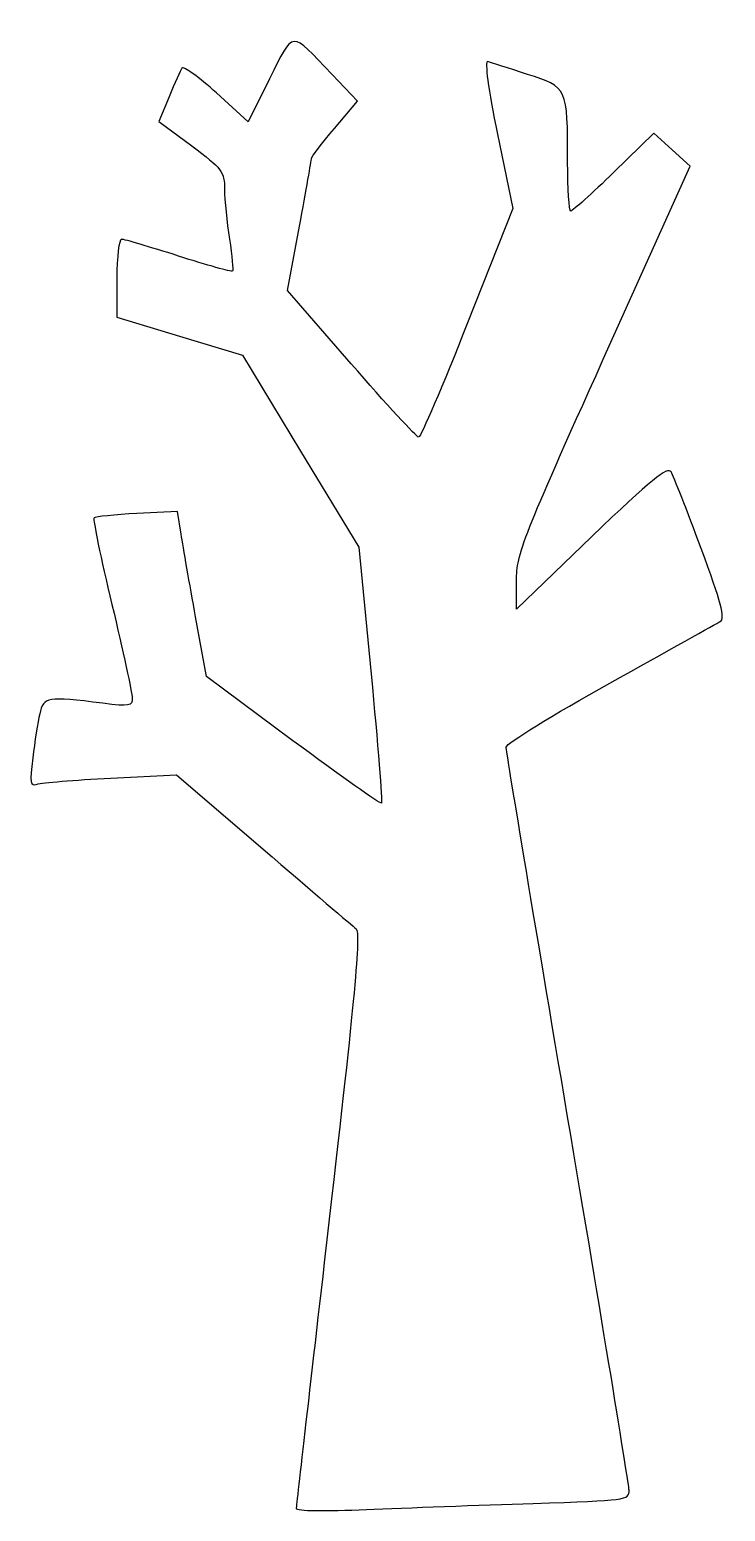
# Model space of a CAD drawing. Header units: centimetres. Extents: x -9.5 to -1.8, y -9.7 to 6.7.
import ezdxf

# ---------------------------------------------------------------- set-up
doc = ezdxf.new("R2010")
doc.units = ezdxf.units.CM
doc.header["$MEASUREMENT"] = 0
doc.layers.add('Layer 1', color=7, linetype='Continuous')

msp = doc.modelspace()

# ---------------------------------------------------------------- linework, layer by layer
at = {"layer": 'Layer 1'}
msp.add_open_spline([(-6.50252, -9.71628), (-6.50189, -9.69035), (-6.3373, -8.24929), (-6.13678, -6.51394), (-6.13678, -6.51394), (-5.85437, -4.06998), (-5.78752, -3.34567), (-5.84023, -3.30075), (-5.84023, -3.30075), (-5.87765, -3.26886), (-6.33993, -2.87246), (-6.8675, -2.41987), (-6.8675, -2.41987), (-6.8675, -2.41987), (-7.82673, -1.59698), (-7.82673, -1.59698), (-7.82673, -1.59698), (-7.82673, -1.59698), (-8.55536, -1.63236), (-8.55536, -1.63236), (-8.55536, -1.63236), (-8.95611, -1.65181), (-9.3235, -1.68168), (-9.37179, -1.69872), (-9.37179, -1.69872), (-9.44769, -1.72551), (-9.45423, -1.68614), (-9.42005, -1.40829), (-9.42005, -1.40829), (-9.3983, -1.23151), (-9.36343, -1.01133), (-9.34255, -0.91901), (-9.34255, -0.91901), (-9.30011, -0.73139), (-9.26267, -0.72516), (-8.64424, -0.80281), (-8.64424, -0.80281), (-8.34653, -0.84018), (-8.31819, -0.83517), (-8.31819, -0.74509), (-8.31819, -0.74509), (-8.31819, -0.69082), (-8.41931, -0.22518), (-8.5429, 0.28968), (-8.5429, 0.28968), (-8.6665, 0.80454), (-8.75584, 1.23663), (-8.74144, 1.24986), (-8.74144, 1.24986), (-8.72705, 1.2631), (-8.51314, 1.2847), (-8.26609, 1.29785), (-8.26609, 1.29785), (-8.26609, 1.29785), (-7.81691, 1.32177), (-7.81691, 1.32177), (-7.81691, 1.32177), (-7.81691, 1.32177), (-7.77657, 1.06758), (-7.77657, 1.06758), (-7.77657, 1.06758), (-7.75438, 0.92779), (-7.68217, 0.51639), (-7.61611, 0.15338), (-7.61611, 0.15338), (-7.61611, 0.15338), (-7.49598, -0.50664), (-7.49598, -0.50664), (-7.49598, -0.50664), (-7.49598, -0.50664), (-6.53879, -1.21749), (-6.53879, -1.21749), (-6.53879, -1.21749), (-6.01234, -1.60846), (-5.57191, -1.91943), (-5.56007, -1.90854), (-5.56007, -1.90854), (-5.54823, -1.89765), (-5.59934, -1.25539), (-5.67366, -0.48131), (-5.67366, -0.48131), (-5.67366, -0.48131), (-5.80877, 0.92613), (-5.80877, 0.92613), (-5.80877, 0.92613), (-5.80877, 0.92613), (-6.45391, 1.98755), (-6.45391, 1.98755), (-6.45391, 1.98755), (-6.45391, 1.98755), (-7.09906, 3.04897), (-7.09906, 3.04897), (-7.09906, 3.04897), (-7.09906, 3.04897), (-7.79368, 3.2595), (-7.79368, 3.2595), (-7.79368, 3.2595), (-7.79368, 3.2595), (-8.4883, 3.47002), (-8.4883, 3.47002), (-8.4883, 3.47002), (-8.4883, 3.47002), (-8.4883, 3.90184), (-8.4883, 3.90184), (-8.4883, 3.90184), (-8.4883, 4.13934), (-8.46525, 4.33366), (-8.43709, 4.33366), (-8.43709, 4.33366), (-8.40892, 4.33366), (-8.12535, 4.25026), (-7.80694, 4.14832), (-7.80694, 4.14832), (-7.48853, 4.04639), (-7.21931, 3.97099), (-7.20866, 3.98078), (-7.20866, 3.98078), (-7.19802, 3.99057), (-7.21315, 4.15024), (-7.24228, 4.33561), (-7.24228, 4.33561), (-7.27141, 4.52098), (-7.29575, 4.76829), (-7.29638, 4.88518), (-7.29638, 4.88518), (-7.29744, 5.08299), (-7.32266, 5.11648), (-7.6603, 5.36843), (-7.6603, 5.36843), (-7.6603, 5.36843), (-8.02308, 5.63914), (-8.02308, 5.63914), (-8.02308, 5.63914), (-8.02308, 5.63914), (-7.91072, 5.91109), (-7.91072, 5.91109), (-7.91072, 5.91109), (-7.84893, 6.06067), (-7.78465, 6.20346), (-7.76788, 6.22842), (-7.76788, 6.22842), (-7.75111, 6.25338), (-7.57917, 6.12957), (-7.38578, 5.95329), (-7.38578, 5.95329), (-7.38578, 5.95329), (-7.03418, 5.63279), (-7.03418, 5.63279), (-7.03418, 5.63279), (-7.03418, 5.63279), (-6.79737, 6.11095), (-6.79737, 6.11095), (-6.79737, 6.11095), (-6.52816, 6.65452), (-6.57072, 6.65156), (-6.10671, 6.15894), (-6.10671, 6.15894), (-6.10671, 6.15894), (-5.82603, 5.86096), (-5.82603, 5.86096), (-5.82603, 5.86096), (-5.82603, 5.86096), (-6.07979, 5.5604), (-6.07979, 5.5604), (-6.07979, 5.5604), (-6.21936, 5.39509), (-6.33385, 5.24506), (-6.33421, 5.227), (-6.33421, 5.227), (-6.33457, 5.20894), (-6.39419, 4.87278), (-6.46669, 4.47997), (-6.46669, 4.47997), (-6.46669, 4.47997), (-6.59853, 3.76578), (-6.59853, 3.76578), (-6.59853, 3.76578), (-6.59853, 3.76578), (-5.89379, 2.95453), (-5.89379, 2.95453), (-5.89379, 2.95453), (-5.50618, 2.50834), (-5.17005, 2.14328), (-5.14683, 2.14328), (-5.14683, 2.14328), (-5.12361, 2.14328), (-4.88006, 2.71238), (-4.60561, 3.40796), (-4.60561, 3.40796), (-4.60561, 3.40796), (-4.1066, 4.67264), (-4.1066, 4.67264), (-4.1066, 4.67264), (-4.1066, 4.67264), (-4.27494, 5.49625), (-4.27494, 5.49625), (-4.27494, 5.49625), (-4.37774, 5.99926), (-4.41939, 6.31216), (-4.38192, 6.30007), (-4.38192, 6.30007), (-4.34817, 6.28919), (-4.15074, 6.22596), (-3.94319, 6.15957), (-3.94319, 6.15957), (-3.49844, 6.01732), (-3.49836, 6.01714), (-3.49836, 5.18764), (-3.49836, 5.18764), (-3.49836, 4.89005), (-3.48223, 4.64657), (-3.46251, 4.64657), (-3.46251, 4.64657), (-3.4428, 4.64657), (-3.22786, 4.84018), (-2.98487, 5.07682), (-2.98487, 5.07682), (-2.98487, 5.07682), (-2.54306, 5.50707), (-2.54306, 5.50707), (-2.54306, 5.50707), (-2.54306, 5.50707), (-2.34214, 5.32454), (-2.34214, 5.32454), (-2.34214, 5.32454), (-2.34214, 5.32454), (-2.14122, 5.14201), (-2.14122, 5.14201), (-2.14122, 5.14201), (-2.14122, 5.14201), (-3.10331, 3.00608), (-3.10331, 3.00608), (-3.10331, 3.00608), (-3.98798, 1.04203), (-4.06534, 0.84478), (-4.06472, 0.55494), (-4.06472, 0.55494), (-4.06472, 0.55494), (-4.06405, 0.23973), (-4.06405, 0.23973), (-4.06405, 0.23973), (-4.06405, 0.23973), (-3.23322, 1.03936), (-3.23322, 1.03936), (-3.23322, 1.03936), (-2.57212, 1.67563), (-2.39225, 1.82233), (-2.35277, 1.75744), (-2.35277, 1.75744), (-2.32548, 1.71259), (-2.17545, 1.33131), (-2.01936, 0.91015), (-2.01936, 0.91015), (-1.79856, 0.31437), (-1.75185, 0.13502), (-1.80893, 0.10211), (-1.80893, 0.10211), (-1.84928, 0.07885), (-2.39901, -0.22798), (-3.03055, -0.57972), (-3.03055, -0.57972), (-3.66209, -0.93147), (-4.17881, -1.25003), (-4.17881, -1.28763), (-4.17881, -1.28763), (-4.17881, -1.32524), (-3.87261, -3.16662), (-3.49836, -5.37958), (-3.49836, -5.37958), (-3.12411, -7.59255), (-2.81791, -9.45346), (-2.81791, -9.51494), (-2.81791, -9.51494), (-2.81791, -9.62405), (-2.84335, -9.62753), (-3.88111, -9.66031), (-3.88111, -9.66031), (-4.46587, -9.67878), (-5.29516, -9.70954), (-5.72399, -9.72866), (-5.72399, -9.72866), (-6.179, -9.74896), (-6.50319, -9.7438), (-6.50252, -9.71628)], degree=3, knots=[0, 0, 0, 0, 0.01388889, 0.01388889, 0.01388889, 0.01388889, 0.02777778, 0.02777778, 0.02777778, 0.02777778, 0.04166667, 0.04166667, 0.04166667, 0.04166667, 0.05555556, 0.05555556, 0.05555556, 0.05555556, 0.06944444, 0.06944444, 0.06944444, 0.06944444, 0.08333333, 0.08333333, 0.08333333, 0.08333333, 0.09722222, 0.09722222, 0.09722222, 0.09722222, 0.11111111, 0.11111111, 0.11111111, 0.11111111, 0.125, 0.125, 0.125, 0.125, 0.13888889, 0.13888889, 0.13888889, 0.13888889, 0.15277778, 0.15277778, 0.15277778, 0.15277778, 0.16666667, 0.16666667, 0.16666667, 0.16666667, 0.18055556, 0.18055556, 0.18055556, 0.18055556, 0.19444444, 0.19444444, 0.19444444, 0.19444444, 0.20833333, 0.20833333, 0.20833333, 0.20833333, 0.22222222, 0.22222222, 0.22222222, 0.22222222, 0.23611111, 0.23611111, 0.23611111, 0.23611111, 0.25, 0.25, 0.25, 0.25, 0.26388889, 0.26388889, 0.26388889, 0.26388889, 0.27777778, 0.27777778, 0.27777778, 0.27777778, 0.29166667, 0.29166667, 0.29166667, 0.29166667, 0.30555556, 0.30555556, 0.30555556, 0.30555556, 0.31944444, 0.31944444, 0.31944444, 0.31944444, 0.33333333, 0.33333333, 0.33333333, 0.33333333, 0.34722222, 0.34722222, 0.34722222, 0.34722222, 0.36111111, 0.36111111, 0.36111111, 0.36111111, 0.375, 0.375, 0.375, 0.375, 0.38888889, 0.38888889, 0.38888889, 0.38888889, 0.40277778, 0.40277778, 0.40277778, 0.40277778, 0.41666667, 0.41666667, 0.41666667, 0.41666667, 0.43055556, 0.43055556, 0.43055556, 0.43055556, 0.44444444, 0.44444444, 0.44444444, 0.44444444, 0.45833333, 0.45833333, 0.45833333, 0.45833333, 0.47222222, 0.47222222, 0.47222222, 0.47222222, 0.48611111, 0.48611111, 0.48611111, 0.48611111, 0.5, 0.5, 0.5, 0.5, 0.51388889, 0.51388889, 0.51388889, 0.51388889, 0.52777778, 0.52777778, 0.52777778, 0.52777778, 0.54166667, 0.54166667, 0.54166667, 0.54166667, 0.55555556, 0.55555556, 0.55555556, 0.55555556, 0.56944444, 0.56944444, 0.56944444, 0.56944444, 0.58333333, 0.58333333, 0.58333333, 0.58333333, 0.59722222, 0.59722222, 0.59722222, 0.59722222, 0.61111111, 0.61111111, 0.61111111, 0.61111111, 0.625, 0.625, 0.625, 0.625, 0.63888889, 0.63888889, 0.63888889, 0.63888889, 0.65277778, 0.65277778, 0.65277778, 0.65277778, 0.66666667, 0.66666667, 0.66666667, 0.66666667, 0.68055556, 0.68055556, 0.68055556, 0.68055556, 0.69444444, 0.69444444, 0.69444444, 0.69444444, 0.70833333, 0.70833333, 0.70833333, 0.70833333, 0.72222222, 0.72222222, 0.72222222, 0.72222222, 0.73611111, 0.73611111, 0.73611111, 0.73611111, 0.75, 0.75, 0.75, 0.75, 0.76388889, 0.76388889, 0.76388889, 0.76388889, 0.77777778, 0.77777778, 0.77777778, 0.77777778, 0.79166667, 0.79166667, 0.79166667, 0.79166667, 0.80555556, 0.80555556, 0.80555556, 0.80555556, 0.81944444, 0.81944444, 0.81944444, 0.81944444, 0.83333333, 0.83333333, 0.83333333, 0.83333333, 0.84722222, 0.84722222, 0.84722222, 0.84722222, 0.86111111, 0.86111111, 0.86111111, 0.86111111, 0.875, 0.875, 0.875, 0.875, 0.88888889, 0.88888889, 0.88888889, 0.88888889, 0.90277778, 0.90277778, 0.90277778, 0.90277778, 0.91666667, 0.91666667, 0.91666667, 0.91666667, 0.93055556, 0.93055556, 0.93055556, 0.93055556, 0.94444444, 0.94444444, 0.94444444, 0.94444444, 0.95833333, 0.95833333, 0.95833333, 0.95833333, 0.97222222, 0.97222222, 0.97222222, 0.97222222, 1, 1, 1, 1], dxfattribs=at)

doc.saveas('drawing.dxf')
